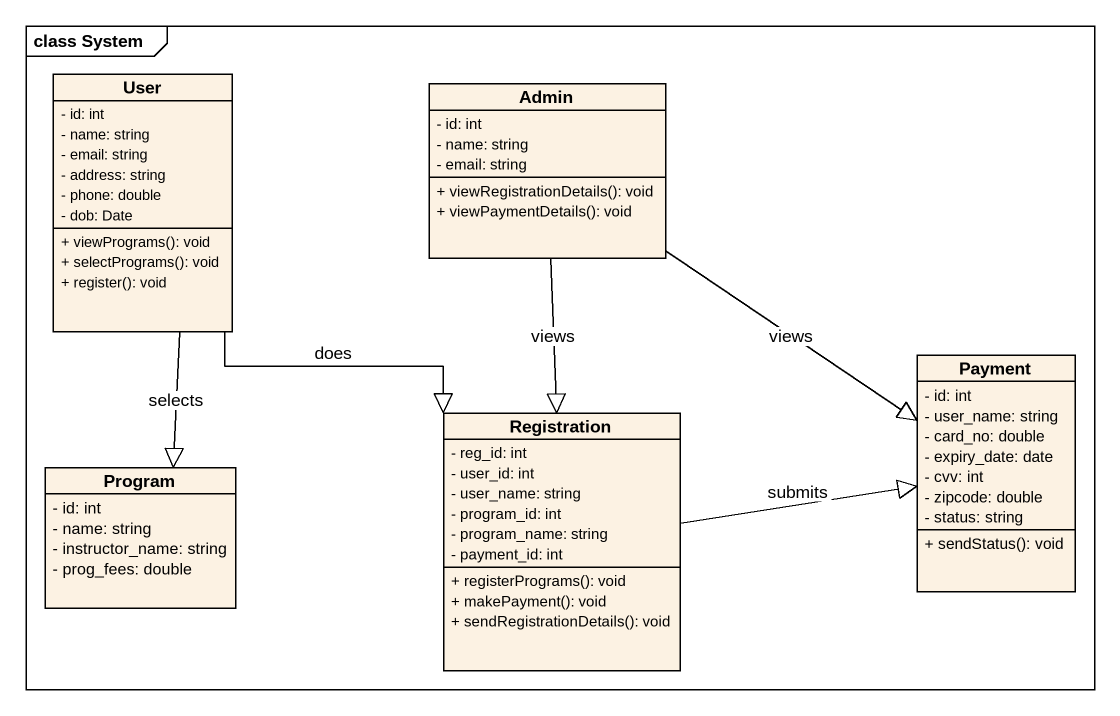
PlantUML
@startuml
mainframe class System
hide circle
hide empty members
skinparam classAttributeIconSize 0
class User {
  - id: int
  - name: string
  - email: string
  - address: string
  - phone: double
  - dob: Date
  + viewPrograms(): void
  + selectPrograms(): void
  + register(): void
}
class Admin {
  - id: int
  - name: string
  - email: string
  + viewRegistrationDetails(): void
  + viewPaymentDetails(): void
}
class Registration {
  - reg_id: int
  - user_id: int
  - user_name: string
  - program_id: int
  - program_name: string
  - payment_id: int
  + registerPrograms(): void
  + makePayment(): void
  + sendRegistrationDetails(): void
}
class Payment {
  - id: int
  - user_name: string
  - card_no: double
  - expiry_date: date
  - cvv: int
  - zipcode: double
  - status: string
  + sendStatus(): void
}
class Program {
  - id: int
  - name: string
  - instructor_name: string
  - prog_fees: double
}
User --|> Registration : does
User --|> Program : selects
Admin --|> Registration : views
Admin --|> Payment : views
Registration -right-|> Payment : submits
@enduml
